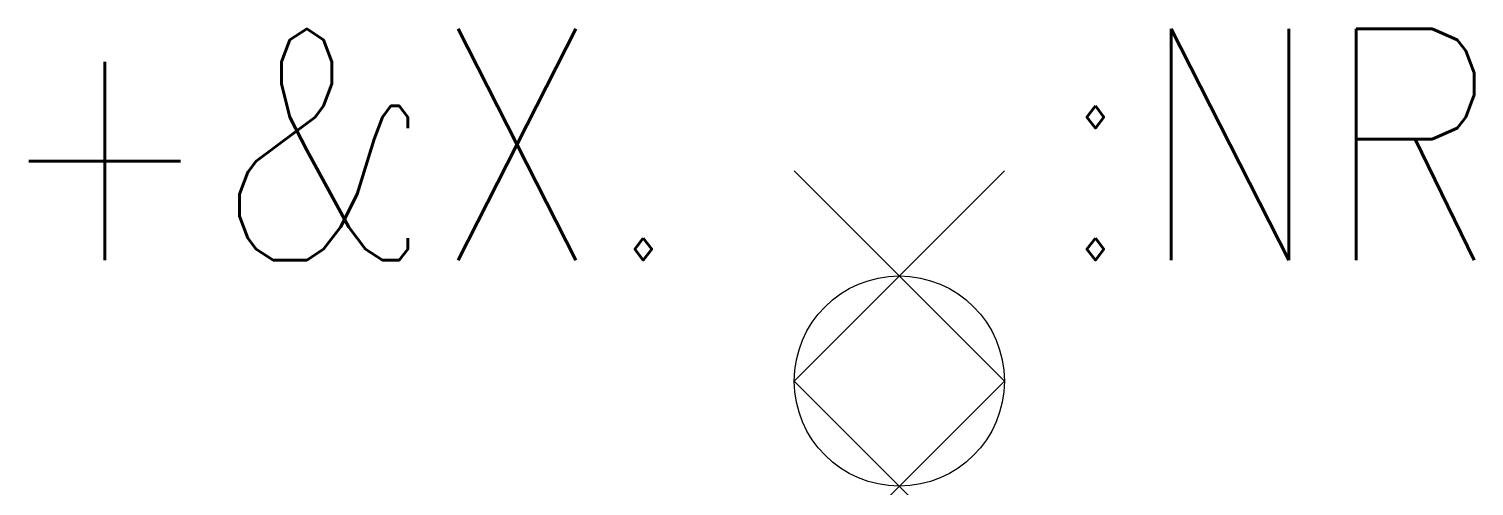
# Model space of a CAD drawing. Extents: x 24.2 to 38, y 227 to 231.4.
import ezdxf
from ezdxf.enums import TextEntityAlignment as Align

# ---------------------------------------------------------------- set-up
doc = ezdxf.new("R2010")
doc.units = 0
doc.header["$LTSCALE"] = 6
doc.header["$PDMODE"] = 3
doc.linetypes.add('DASHED', pattern=[0])
for name, color, linetype in [('1', 7, 'CONTINUOUS'), ('10', 1, 'DASHED'), ('12', 2, 'DASHED'), ('C', 7, 'CONTINUOUS')]:
    doc.layers.add(name, color=color, linetype=linetype)
doc.styles.get("Standard").update_dxf_attribs({"font": 'simplex', "width": 0.85})

msp = doc.modelspace()

# ---------------------------------------------------------------- linework, layer by layer
at = {"layer": '1', "color": 0}
msp.add_circle((32.5, 228), 1, dxfattribs=at)
at = {"layer": 'C', "color": 0}
for p in [(32.5, 229), (32.5, 227)]:
    msp.add_point(p, dxfattribs=at)

# ---------------------------------------------------------------- texts
at = {"layer": '10', "color": 0, "width": 0.85}
msp.add_attdef(':NR', (33.966, 229.151), '', height=2.2, dxfattribs=at)
at = {"layer": '12', "color": 0, "width": 0.85}
msp.add_attdef('+&X.', text='', height=2.2, dxfattribs=at).set_placement((30.463, 229.151), align=Align.RIGHT)

doc.saveas('drawing.dxf')
